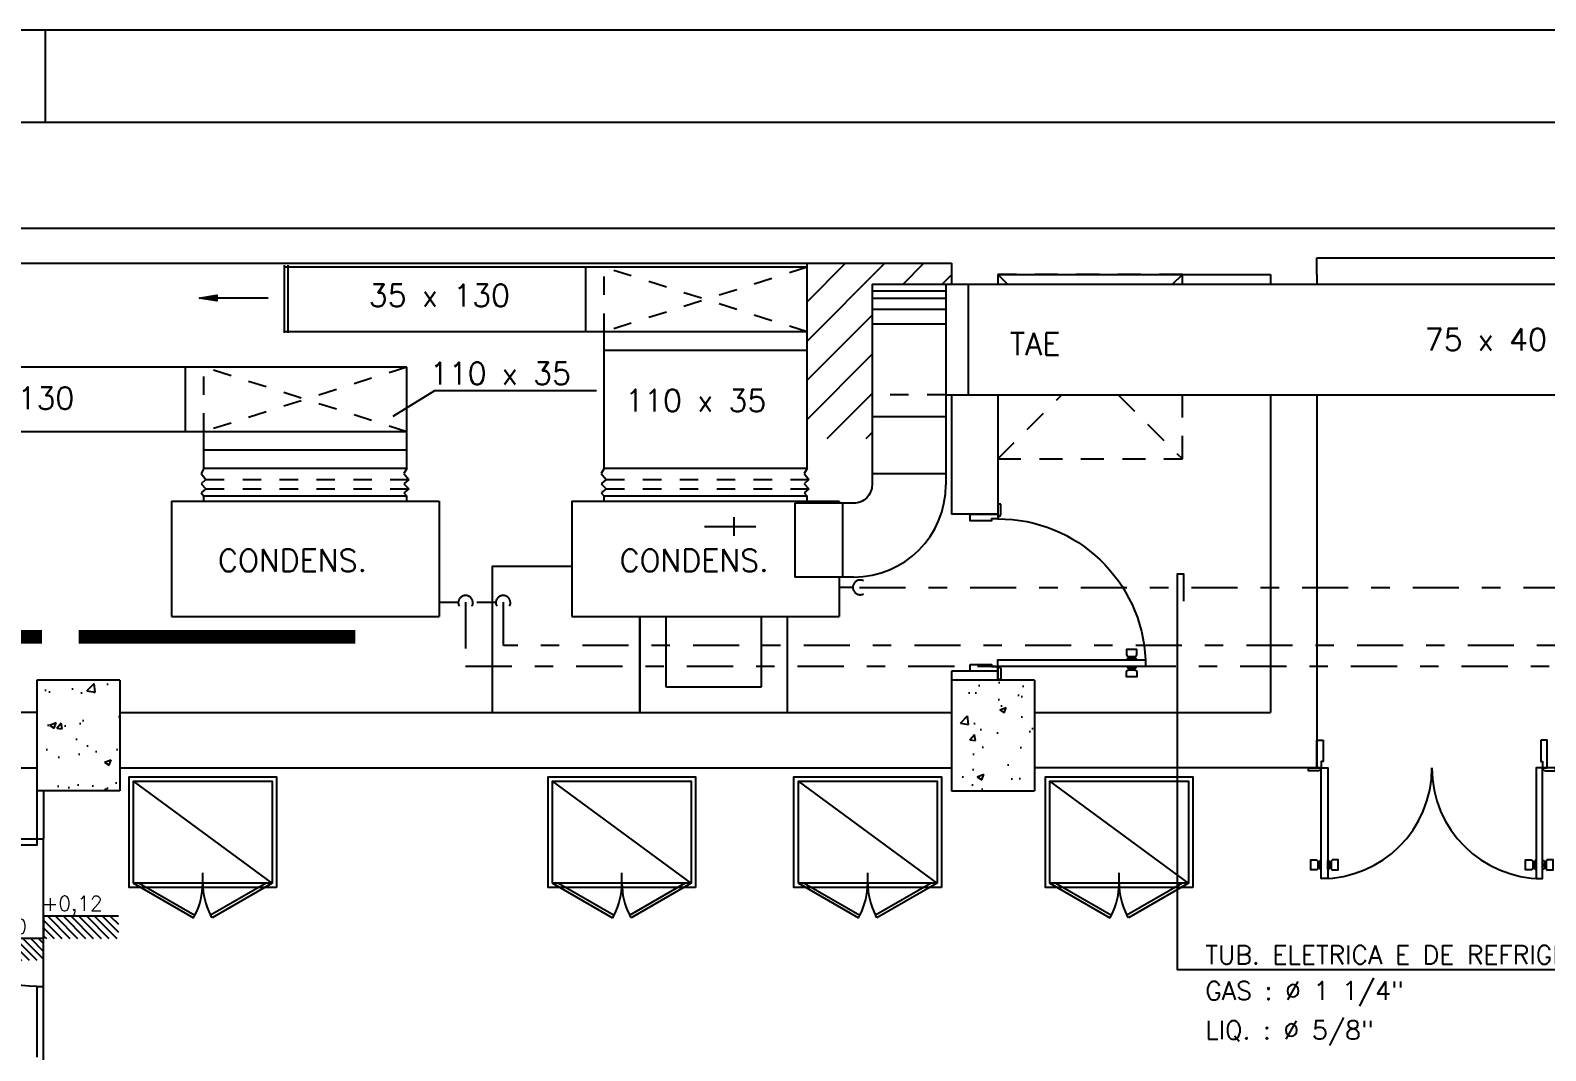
# Model space of a CAD drawing. Extents: x 372.3 to 443.5, y -41.5 to 0.6.
# Drawn here: x 415.7 to 423.91, y -4.94 to 0.59 of the extents above; entities that cross this region are included whole.
import ezdxf

# ---------------------------------------------------------------- set-up
doc = ezdxf.new("R2010")
doc.units = 0
doc.header["$MEASUREMENT"] = 0
for name, pattern in [('DASHDOT', [1, 0.5, -0.25, 0, -0.25]), ('HIDDEN', [0.375, 0.25, -0.125]), ('HIDDEN2', [0.1875, 0.125, -0.0625])]:
    doc.linetypes.add(name, pattern=pattern)
doc.layers.get('0').update_dxf_attribs({"linetype": 'CONTINUOUS'})
for name, color, linetype in [('A1ALV50', 13, 'CONTINUOUS'), ('A1ALV70', 145, 'CONTINUOUS'), ('A1COZINHA', 212, 'CONTINUOUS'), ('A1DIVS', 30, 'CONTINUOUS'), ('A1MOBI', 253, 'CONTINUOUS'), ('A1PORTA', 40, 'CONTINUOUS'), ('A1PROJ20', 3, 'HIDDEN2'), ('A1VISTA10', 10, 'CONTINUOUS'), ('A2HACHU', 11, 'CONTINUOUS'), ('A2SIMBL', 30, 'CONTINUOUS'), ('A2TXT25', 4, 'CONTINUOUS'), ('AC-DUTOS', 14, 'CONTINUOUS'), ('AC-EQUIP', 3, 'CONTINUOUS'), ('AC-TEXTO', 7, 'CONTINUOUS'), ('AC-TUBOS', 6, 'DASHDOT'), ('S2MARGF', 4, 'CONTINUOUS'), ('S2MARGG', 9, 'CONTINUOUS')]:
    doc.layers.add(name, color=color, linetype=linetype)
doc.styles.add('ROMANS', font='ROMANS.SHX')
doc.styles.add('SIMPLEX-08', font='simplex.shx', dxfattribs={"height": 0.08})
pattern_1 = [(50, (387.43742, -23.28168), (0.35863, -0.031376), [0.0375, -0.4125]), (355, (387.43742, -23.28168), (-0.0693757, 0.376096), [0.03, -0.33]), (100.4514, (387.4673, -23.2843), (0.2892547, 0.3447198), [0.03187, -0.350571]), (46.1842, (387.4374, -23.1817), (0.5336205, -0.0827595), [0.05625, -0.61875]), (96.6356, (387.4819, -23.1886), (0.4673314, 0.487059), [0.047805, -0.5258565]), (351.1842, (387.4374, -23.1817), (0.467331, 0.487059), [0.045, -0.495]), (21, (387.48742, -23.20668), (0.2984535, -0.2013094), [0.0375, -0.4125]), (326, (387.48742, -23.20668), (0.1216577, 0.362575), [0.03, -0.33]), (71.4514, (387.5123, -23.22346), (0.4201113, 0.1612652), [0.03187, -0.350571]), (37.5, (387.43742, -23.28168), (0.00607993, 0.16644693), [0, -0.326, 0, -0.335, 0, -0.33125]), (7.5, (387.43742, -23.28168), (0.1315348, 0.19720586), [0, -0.191, 0, -0.3185, 0, -0.12625]), (327.5, (387.32592, -23.28168), (0.2669112, -0.01127744), [0, -0.125, 0, -0.39, 0, -0.5175]), (317.5, (387.27592, -23.28168), (0.2915931, 0.0500525), [0, -0.1625, 0, -0.259, 0, -0.3675])]

# ---------------------------------------------------------------- blocks, each defined once
blk = doc.blocks.new('PORTA-120-SEM-ALIZAR')
for points in [[(-0.6, 0), (-0.565, 0), (-0.565, 0.6), (-0.6, 0.6)], [(0.6, 0), (0.565, 0), (0.565, 0.6), (0.6, 0.6)], [(-0.59, -0.15), (-0.59, -0.035), (-0.6, -0.035), (-0.6, 0), (-0.625, 0), (-0.625, -0.15)], [(0.59, -0.15), (0.59, -0.035), (0.6, -0.035), (0.6, 0), (0.625, 0), (0.625, -0.15)]]:
    blk.add_lwpolyline(points, close=True)
at = {"layer": 'A1VISTA10'}
for points in [[(-0.6294, 0.498, 0.414214), (-0.6184, 0.509), (-0.6184, 0.542, 0.414214), (-0.6294, 0.553), (-0.6569, 0.553), (-0.6569, 0.498)], [(-0.6, 0.5492), (-0.6, 0.5019), (-0.604, 0.5019, -0.414214), (-0.6095, 0.5074), (-0.6095, 0.5437, -0.414214), (-0.604, 0.5492)], [(-0.565, 0.5492), (-0.565, 0.5019), (-0.561, 0.5019, 0.414214), (-0.5555, 0.5074), (-0.5555, 0.5437, 0.414214), (-0.561, 0.5492)], [(-0.5356, 0.498, -0.414214), (-0.5466, 0.509), (-0.5466, 0.542, -0.414214), (-0.5356, 0.553), (-0.5081, 0.553), (-0.5081, 0.498)], [(0.5356, 0.498, 0.414214), (0.5466, 0.509), (0.5466, 0.542, 0.414214), (0.5356, 0.553), (0.5081, 0.553), (0.5081, 0.498)], [(0.565, 0.5492), (0.565, 0.5019), (0.561, 0.5019, -0.414214), (0.5555, 0.5074), (0.5555, 0.5437, -0.414214), (0.561, 0.5492)], [(0.6, 0.5492), (0.6, 0.5019), (0.604, 0.5019, 0.414214), (0.6095, 0.5074), (0.6095, 0.5437, 0.414214), (0.604, 0.5492)], [(0.6294, 0.498, -0.414214), (0.6184, 0.509), (0.6184, 0.542, -0.414214), (0.6294, 0.553), (0.6569, 0.553), (0.6569, 0.498)], [(-0.6, 0, 0.414214), (-0.615, 0.015), (-0.67, 0.015), (-0.67, 0)], [(0.6, 0, -0.414214), (0.615, 0.015), (0.67, 0.015), (0.67, 0)]]:
    blk.add_lwpolyline(points, format="xyb", close=True, dxfattribs=at)
for points in [[(-0.6184, 0.5335), (-0.6095, 0.5335), (-0.6095, 0.5176), (-0.6184, 0.5176)], [(-0.5466, 0.5335), (-0.5555, 0.5335), (-0.5555, 0.5176), (-0.5466, 0.5176)], [(0.5466, 0.5335), (0.5555, 0.5335), (0.5555, 0.5176), (0.5466, 0.5176)], [(0.6184, 0.5335), (0.6095, 0.5335), (0.6095, 0.5176), (0.6184, 0.5176)]]:
    blk.add_lwpolyline(points, close=True, dxfattribs=at)
for centre, start, end in [((-0.6, 0), 0, 90), ((0.6, 0), 90, 180)]:
    blk.add_arc(centre, 0.6, start, end, dxfattribs=at)
blk = doc.blocks.new('PORTA-80-SEM-ALIZAR')
for points in [[(0, 0), (0.035, 0), (0.035, 0.8), (0, 0.8)], [(0.01, -0.15), (0.01, -0.035), (0, -0.035), (0, 0), (-0.025, 0), (-0.025, -0.15)], [(0.825, 0), (0.8, 0), (0.8, -0.035), (0.79, -0.035), (0.79, -0.15), (0.825, -0.15)]]:
    blk.add_lwpolyline(points, close=True)
at = {"layer": 'A1VISTA10'}
for points in [[(-0.0294, 0.698, 0.414214), (-0.0184, 0.709), (-0.0184, 0.742, 0.414214), (-0.0294, 0.753), (-0.0569, 0.753), (-0.0569, 0.698)], [(0, 0.7492), (0, 0.7019), (-0.004, 0.7019, -0.414214), (-0.0095, 0.7074), (-0.0095, 0.7437, -0.414214), (-0.004, 0.7492)], [(0.035, 0.7492), (0.035, 0.7019), (0.039, 0.7019, 0.414214), (0.0445, 0.7074), (0.0445, 0.7437, 0.414214), (0.039, 0.7492)], [(0.0644, 0.698, -0.414214), (0.0534, 0.709), (0.0534, 0.742, -0.414214), (0.0644, 0.753), (0.0919, 0.753), (0.0919, 0.698)], [(0, 0, 0.414214), (-0.015, 0.015), (-0.07, 0.015), (-0.07, 0)], [(0.88, 0.015), (0.88, 0), (0.81, 0, -0.414214), (0.825, 0.015)]]:
    blk.add_lwpolyline(points, format="xyb", close=True, dxfattribs=at)
for points in [[(-0.0184, 0.7335), (-0.0095, 0.7335), (-0.0095, 0.7176), (-0.0184, 0.7176)], [(0.0534, 0.7335), (0.0445, 0.7335), (0.0445, 0.7176), (0.0534, 0.7176)]]:
    blk.add_lwpolyline(points, close=True, dxfattribs=at)
blk.add_arc((0, 0.0008), 0.8, 359.94514, 87.49254, dxfattribs=at)
blk = doc.blocks.new('NIV-2')
at = {"layer": 'A2HACHU'}
h = blk.add_hatch(dxfattribs=at)
h.set_pattern_fill('ANSI31', color=256, scale=0.24, style=0)
h.set_pattern_definition([(135, (11.883554, -8.99856), (0.021213203, 0.021213203), [])])
h.paths.add_polyline_path([(-0.405, -0.1197), (0, -0.1197), (0, -0.2397), (-0.405, -0.2397)])
h.paths.add_polyline_path([(0, 0.0003), (0.405, 0.0003), (0.405, -0.1197), (0, -0.1197)])
for p, q in [((0, 0.0003), (0, -0.1197)), ((0.405, 0.0003), (0, 0.0003)), ((0, -0.1197), (-0.405, -0.1197))]:
    blk.add_line(p, q)
at = {"layer": 'A2TXT25', "style": 'SIMPLEX-08'}
for p in [(-0.0096, 0.0302), (-0.4198, -0.0947)]:
    blk.add_attdef('+0.00', p, '', height=0.08, dxfattribs=at)
blk = doc.blocks.new('P-P080E')
at = {"color": 1}
for points in [[(-0.042, 0.7535), (-0.042, 0.7151, 0.363892), (-0.0097, 0.7151), (-0.0097, 0.7535, 0.363892)], [(0.077, 0.7535), (0.077, 0.7151, -0.363892), (0.0447, 0.7151), (0.0447, 0.7535, -0.363892)]]:
    blk.add_lwpolyline(points, format="xyb", close=True, dxfattribs=at)
blk.add_lwpolyline([(0, 0.8), (0, 0), (0.035, 0), (0.035, 0.8)], close=True)
blk.add_arc((0, 0), 0.8, 0, 90, dxfattribs=at)

msp = doc.modelspace()

# ---------------------------------------------------------------- hatches: boundary and pattern name
at = {"layer": 'A2HACHU'}
h = msp.add_hatch(dxfattribs=at)
h.set_pattern_fill('AR-CONC,_O', color=256, scale=0.05, double=1)
h.set_pattern_definition(pattern_1)
h.paths.add_polyline_path([(415.7341, -3.5346), (416.1841, -3.5346), (416.1841, -2.9346), (415.7341, -2.9346)])
h = msp.add_hatch(dxfattribs=at)
h.set_pattern_fill('AR-CONC,_O', color=256, scale=0.05, double=1)
h.set_pattern_definition(pattern_1)
h.paths.add_polyline_path([(421.1429, -2.9346), (420.6929, -2.9346), (420.6929, -3.5346), (421.1429, -3.5346)])
at = {"layer": 'AC-DUTOS', "ltscale": 0.2}
h = msp.add_hatch(dxfattribs=at)
h.set_pattern_fill('ANSI31', color=253, scale=1.2, style=0)
h.set_pattern_definition([(45, (371.33096, -42.4618), (-0.106066, 0.106066), [])])
h.paths.add_polyline_path([(420.2618, -0.7873), (420.6929, -0.7873), (420.6929, -0.6746), (419.9091, -0.6746), (419.9091, -1.6233), (420.2618, -1.6233)])
at = {"layer": 'AC-TEXTO', "ltscale": 0.2}
msp.add_hatch(color=256, dxfattribs=at).paths.add_polyline_path([(416.6127, -0.8633), (416.7087, -0.8788), (416.7087, -0.8472)])

# ---------------------------------------------------------------- linework, layer by layer
at = {"layer": 'A1ALV50', "ltscale": 0.2}
for p, q in [((383.5141, -0.4846), (430.502, -0.4846)), ((422.6724, -0.6448), (430.3496, -0.6448)), ((422.6724, -0.7346), (422.6724, -0.6448)), ((383.2323, -0.6746), (420.6929, -0.6746)), ((420.6929, -0.6746), (420.6929, -0.7873)), ((420.9441, -0.7346), (422.4224, -0.7346)), ((420.9441, -0.7346), (420.9441, -0.7873)), ((422.4224, -0.7346), (422.4224, -0.7873)), ((422.6724, -0.7346), (422.6724, -0.7873)), ((420.6929, -1.3873), (420.6929, -2.0346)), ((420.9441, -1.3873), (420.9441, -2.0346)), ((422.4224, -1.3873), (422.4224, -3.1096)), ((422.6724, -1.3873), (422.6724, -3.1096)), ((420.9441, -2.0346), (420.6929, -2.0346)), ((420.9441, -2.8846), (420.6929, -2.8846)), ((420.6929, -2.8846), (420.6929, -2.9346)), ((420.9441, -2.8846), (420.9441, -2.9346))]:
    msp.add_line(p, q, dxfattribs=at)
at = {"layer": 'A1ALV50'}
for p, q in [((415.7341, -3.1096), (411.5876, -3.1096)), ((416.1841, -3.1096), (420.6929, -3.1096)), ((411.5876, -3.4096), (415.7341, -3.4096)), ((416.1841, -3.4096), (420.6929, -3.4096))]:
    msp.add_line(p, q, dxfattribs=at)
at = {"layer": 'A1ALV50', "ltscale": 0.2}
for points in [[(421.1429, -3.1096), (422.4224, -3.1096)], [(422.6724, -3.1096), (422.6724, -3.4096), (421.1429, -3.4096)]]:
    msp.add_lwpolyline(points, dxfattribs=at)
at = {"layer": 'A1ALV70'}
for p, q in [((415.7341, -2.9346), (415.7341, -3.5346)), ((416.1841, -2.9346), (415.7341, -2.9346)), ((416.1841, -2.9346), (416.1841, -3.5346)), ((420.6929, -2.9346), (420.6929, -3.5346)), ((421.1429, -2.9346), (420.6929, -2.9346)), ((421.1429, -2.9346), (421.1429, -3.5346)), ((416.1841, -3.5346), (415.7341, -3.5346)), ((420.6929, -3.5346), (421.1429, -3.5346))]:
    msp.add_line(p, q, dxfattribs=at)
at = {"layer": 'A1COZINHA'}
for p, q in [((419.0029, -2.5896), (419.0029, -3.1096)), ((419.1429, -2.5896), (419.1429, -2.9696)), ((419.6629, -2.9696), (419.6629, -2.5896)), ((419.8029, -3.1096), (419.8029, -2.5896)), ((419.1429, -2.9696), (419.6629, -2.9696))]:
    msp.add_line(p, q, dxfattribs=at)
msp.add_lwpolyline([(418.6341, -2.317), (418.2029, -2.317), (418.2029, -3.1096), (419.0029, -3.1096), (419.0029, -2.5896)], dxfattribs=at)
at = {"layer": 'A1DIVS'}
for p, q in [((415.7341, -3.4096), (415.7341, -3.7937)), ((415.7691, -3.5346), (415.7691, -3.7937)), ((415.7341, -3.7937), (415.7691, -3.7937)), ((415.7341, -4.5937), (415.7691, -4.5937)), ((415.7341, -4.5937), (415.7341, -4.9779))]:
    msp.add_line(p, q, dxfattribs=at)
msp.add_lwpolyline([(408.8992, -4.9779), (408.8992, -5.0129), (415.7691, -5.0129), (415.7691, -4.5937)], dxfattribs=at)
at = {"layer": 'A1MOBI'}
for p, q in [((417.009, -4.0339), (416.257, -3.4819)), ((419.2813, -4.0339), (418.5293, -3.4819)), ((420.6142, -4.0339), (419.8622, -3.4819)), ((421.9775, -4.0339), (421.2255, -3.4819)), ((416.633, -4.0579), (416.633, -3.9779)), ((418.9053, -4.0579), (418.9053, -3.9779)), ((420.2382, -4.0579), (420.2382, -3.9779)), ((421.6015, -4.0579), (421.6015, -3.9779)), ((416.257, -4.0339), (416.5827, -4.2219)), ((416.289, -4.0339), (416.5907, -4.2081)), ((416.977, -4.0339), (416.6754, -4.2081)), ((417.009, -4.0339), (416.6834, -4.2219)), ((418.5293, -4.0339), (418.8549, -4.2219)), ((418.5613, -4.0339), (418.8629, -4.2081)), ((419.2493, -4.0339), (418.9476, -4.2081)), ((419.2813, -4.0339), (418.9556, -4.2219)), ((419.8622, -4.0339), (420.1878, -4.2219)), ((419.8942, -4.0339), (420.1958, -4.2081)), ((420.5822, -4.0339), (420.2805, -4.2081)), ((420.6142, -4.0339), (420.2885, -4.2219)), ((421.2255, -4.0339), (421.5511, -4.2219)), ((421.2575, -4.0339), (421.5591, -4.2081)), ((421.9455, -4.0339), (421.6439, -4.2081)), ((421.9775, -4.0339), (421.6519, -4.2219)), ((416.5827, -4.2219), (416.5907, -4.2081)), ((416.6834, -4.2219), (416.6754, -4.2081)), ((418.8549, -4.2219), (418.8629, -4.2081)), ((418.9556, -4.2219), (418.9476, -4.2081)), ((420.1878, -4.2219), (420.1958, -4.2081)), ((420.2885, -4.2219), (420.2805, -4.2081)), ((421.5511, -4.2219), (421.5591, -4.2081)), ((421.6519, -4.2219), (421.6439, -4.2081))]:
    msp.add_line(p, q, dxfattribs=at)
for points in [[(417.033, -4.0579), (416.233, -4.0579), (416.233, -3.4579), (417.033, -3.4579)], [(417.009, -4.0339), (416.257, -4.0339), (416.257, -3.4819), (417.009, -3.4819)], [(419.3053, -4.0579), (418.5053, -4.0579), (418.5053, -3.4579), (419.3053, -3.4579)], [(419.2813, -4.0339), (418.5293, -4.0339), (418.5293, -3.4819), (419.2813, -3.4819)], [(420.6382, -4.0579), (419.8382, -4.0579), (419.8382, -3.4579), (420.6382, -3.4579)], [(420.6142, -4.0339), (419.8622, -4.0339), (419.8622, -3.4819), (420.6142, -3.4819)], [(422.0015, -4.0579), (421.2015, -4.0579), (421.2015, -3.4579), (422.0015, -3.4579)], [(421.9775, -4.0339), (421.2255, -4.0339), (421.2255, -3.4819), (421.9775, -3.4819)]]:
    msp.add_lwpolyline(points, close=True, dxfattribs=at)
for centre, start, end in [((416.254, -4.0339), 332.64795, 0), ((417.012, -4.0339), 180, 207.35205), ((418.5262, -4.0339), 332.64795, 0), ((419.2843, -4.0339), 180, 207.35205), ((419.8591, -4.0339), 332.64795, 0), ((420.6172, -4.0339), 180, 207.35205), ((421.2225, -4.0339), 332.64795, 0), ((421.9805, -4.0339), 180, 207.35205)]:
    msp.add_arc(centre, 0.379, start, end, dxfattribs=at)
at = {"layer": 'A1PORTA'}
msp.add_line((415.7691, -4.5937), (415.7691, -3.7937), dxfattribs=at)
at = {"layer": 'A1PROJ20'}
for p, q in [((420.9441, -0.7346), (420.9968, -0.7873)), ((421.8914, -0.7873), (421.9441, -0.7346)), ((420.9441, -1.7346), (421.2914, -1.3873)), ((421.5968, -1.3873), (421.9441, -1.7346))]:
    msp.add_line(p, q, dxfattribs=at)
for points in [[(421.9441, -0.7873), (421.9441, -0.7346), (420.9441, -0.7346), (420.9441, -0.7873)], [(420.9441, -1.3873), (420.9441, -1.7346), (421.9441, -1.7346), (421.9441, -1.3873)]]:
    msp.add_lwpolyline(points, dxfattribs=at)
at = {"layer": 'AC-DUTOS', "color": 7, "ltscale": 0.2}
for p, q in [((417.0757, -1.0517), (417.0757, -0.6846)), ((417.0957, -1.0517), (417.0957, -0.6846))]:
    msp.add_line(p, q, dxfattribs=at)
at = {"layer": 'AC-DUTOS', "color": 14, "linetype": 'CONTINUOUS', "ltscale": 0.2}
for p, q in [((419.9091, -0.6963), (417.0757, -0.6963)), ((417.739, -1.2372), (414.6477, -1.2372))]:
    msp.add_line(p, q, dxfattribs=at)
at = {"layer": 'AC-DUTOS', "ltscale": 0.2}
for p, q in [((417.0757, -1.0463), (417.0757, -0.6963)), ((418.7091, -1.0463), (418.7091, -0.6963)), ((419.9091, -1.7872), (419.9091, -0.6746)), ((420.2618, -0.7873), (426.2832, -0.7873)), ((420.6618, -0.7873), (420.6618, -1.8755)), ((418.8091, -1.7872), (418.8091, -1.0463)), ((416.539, -1.5872), (416.539, -1.2372)), ((417.739, -1.7872), (417.739, -1.2372)), ((420.6597, -1.3873), (426.2832, -1.3873)), ((416.639, -1.7872), (416.639, -1.5872)), ((420.1618, -2.3755), (419.8438, -2.3755))]:
    msp.add_line(p, q, dxfattribs=at)
at = {"layer": 'AC-DUTOS', "color": 8, "linetype": 'HIDDEN', "ltscale": 0.2}
for p, q in [((419.9091, -0.6963), (418.8091, -1.0463)), ((419.9091, -1.0463), (418.8091, -0.6963)), ((417.739, -1.2372), (416.639, -1.5872)), ((417.739, -1.5872), (416.639, -1.2372)), ((416.6495, -1.8466), (417.7495, -1.8466)), ((418.8196, -1.8466), (419.9196, -1.8466)), ((416.6495, -1.8973), (417.7495, -1.8973)), ((418.8196, -1.8973), (419.9196, -1.8973))]:
    msp.add_line(p, q, dxfattribs=at)
at = {"layer": 'AC-DUTOS', "linetype": 'HIDDEN', "ltscale": 0.2}
for p, q in [((418.8091, -1.0463), (418.8091, -0.6963)), ((416.639, -1.5872), (416.639, -1.2372))]:
    msp.add_line(p, q, dxfattribs=at)
at = {"layer": 'AC-DUTOS', "color": 14, "ltscale": 0.2}
for p, q in [((419.9091, -1.0463), (417.0757, -1.0463)), ((419.9091, -1.1463), (418.8091, -1.1463)), ((417.739, -1.5872), (414.6477, -1.5872)), ((417.739, -1.6872), (416.639, -1.6872))]:
    msp.add_line(p, q, dxfattribs=at)
at = {"layer": 'AC-DUTOS', "color": 8, "ltscale": 0.2}
for p, q in [((417.739, -1.7872), (416.639, -1.7872)), ((419.9091, -1.7872), (418.8091, -1.7872))]:
    msp.add_line(p, q, dxfattribs=at)
at = {"layer": 'AC-DUTOS', "ltscale": 0.2}
msp.add_lwpolyline([(420.2618, -0.7873), (420.2618, -1.8755, -0.414214), (420.1618, -1.9755), (419.8438, -1.9755)], format="xyb", dxfattribs=at)
for points in [[(420.7846, -1.3882), (420.7846, -0.7873)], [(420.2628, -1.5057), (420.6597, -1.5057)], [(420.2628, -1.814), (420.6618, -1.814)], [(419.8438, -1.9755), (419.8438, -2.3755)], [(420.101, -1.9755), (420.101, -2.3755)]]:
    msp.add_lwpolyline(points, dxfattribs=at)
at = {"layer": 'AC-DUTOS', "color": 253, "ltscale": 0.2}
for points in [[(420.2628, -0.823), (420.6618, -0.823)], [(420.2628, -0.863), (420.6618, -0.863)], [(420.2628, -0.923), (420.6618, -0.923)], [(420.2628, -1.003), (420.6618, -1.003)]]:
    msp.add_lwpolyline(points, dxfattribs=at)
at = {"layer": 'AC-DUTOS', "color": 8, "linetype": 'HIDDEN', "ltscale": 0.2}
for points in [[(420.6597, -1.3873), (420.2618, -1.3873)], [(416.639, -1.7872), (416.6234, -1.814), (416.6495, -1.8466), (416.6234, -1.8696), (416.6495, -1.8973), (416.6234, -1.9188), (416.639, -1.9372)], [(417.739, -1.7872), (417.7234, -1.814), (417.7495, -1.8466), (417.7234, -1.8696), (417.7495, -1.8973), (417.7234, -1.9188), (417.739, -1.9372)], [(418.8091, -1.7872), (418.7935, -1.814), (418.8196, -1.8466), (418.7935, -1.8696), (418.8196, -1.8973), (418.7935, -1.9188), (418.8091, -1.9372)], [(419.9091, -1.7872), (419.8935, -1.814), (419.9196, -1.8466), (419.8935, -1.8696), (419.9196, -1.8973), (419.8935, -1.9188), (419.9091, -1.9372)]]:
    msp.add_lwpolyline(points, dxfattribs=at)
at = {"layer": 'AC-DUTOS', "ltscale": 0.2}
msp.add_arc((420.1618, -1.8755), 0.5, 270, 0, dxfattribs=at)
at = {"layer": 'AC-EQUIP', "color": 3, "ltscale": 0.2}
for p, q in [((416.464, -1.9646), (416.464, -2.5896)), ((417.914, -1.9646), (417.914, -2.5896)), ((418.6341, -1.9646), (418.6341, -2.5896)), ((420.0841, -1.9646), (420.0841, -1.9755)), ((420.0841, -2.3755), (420.0841, -2.5896))]:
    msp.add_line(p, q, dxfattribs=at)
at = {"layer": 'AC-EQUIP', "ltscale": 0.2}
for p, q in [((416.464, -1.9646), (417.914, -1.9646)), ((417.739, -1.9372), (416.639, -1.9372)), ((416.639, -1.9646), (416.639, -1.9372)), ((417.739, -1.9646), (417.739, -1.9372)), ((418.6341, -1.9646), (420.0841, -1.9646)), ((419.9091, -1.9372), (418.8091, -1.9372)), ((418.8091, -1.9646), (418.8091, -1.9372)), ((419.9091, -1.9646), (419.9091, -1.9372)), ((416.464, -2.5896), (417.914, -2.5896)), ((418.6341, -2.5896), (420.0841, -2.5896))]:
    msp.add_line(p, q, dxfattribs=at)
at = {"layer": 'AC-TEXTO', "ltscale": 0.2}
msp.add_line((419.5122, -2.0512), (419.5122, -2.1519), dxfattribs=at)
msp.add_lwpolyline([(416.6127, -0.8633), (416.7087, -0.8472), (416.7087, -0.8788), (416.6127, -0.8633)], close=True, dxfattribs=at)
for points in [[(416.9867, -0.8633), (416.7087, -0.8633)], [(417.6656, -1.5022), (417.892, -1.3646), (418.7679, -1.3646)], [(419.3528, -2.1012), (419.6309, -2.1012)]]:
    msp.add_lwpolyline(points, dxfattribs=at)
at = {"layer": 'AC-TEXTO', "linetype": 'CONTINUOUS'}
msp.add_lwpolyline([(421.9529, -2.5053), (421.9529, -2.3595), (421.9167, -2.3595), (421.9167, -4.5022), (424.8559, -4.5022)], dxfattribs=at)
at = {"layer": 'AC-TEXTO', "color": 66, "const_width": 0.075}
for points in [[(415.7609, -2.6987), (415.5109, -2.6987)], [(417.4609, -2.6987), (415.9609, -2.6987)]]:
    msp.add_lwpolyline(points, dxfattribs=at)
at = {"layer": 'AC-TUBOS', "linetype": 'DASHDOT', "ltscale": 0.5}
for points in [[(418.058, -2.5114), (418.058, -2.8575), (428.0923, -2.8575), (428.0923, -0.7921)], [(427.9411, -0.7921), (427.9411, -2.7453), (418.2631, -2.7453), (418.2631, -2.5117)], [(420.1933, -2.4324), (427.6338, -2.4324)], [(417.9147, -2.5118), (418.0183, -2.5118)], [(418.1183, -2.5118), (418.2219, -2.5118)]]:
    msp.add_lwpolyline(points, dxfattribs=at)
at = {"layer": 'AC-TUBOS', "linetype": 'DASHDOT', "ltscale": 0.2}
msp.add_lwpolyline([(420.1551, -2.432), (420.0841, -2.432)], dxfattribs=at)
at = {"layer": 'AC-TUBOS', "linetype": 'DASHDOT', "ltscale": 0.5}
for centre, start, end in [((420.1969, -2.4309), 62.39356, 297.60644), ((418.0579, -2.5145), 331.69879, 208.30121), ((418.2615, -2.5145), 331.69879, 208.30121)]:
    msp.add_arc(centre, 0.0397, start, end, dxfattribs=at)
at = {"layer": 'S2MARGF'}
msp.add_line((415.781, 0.0882), (415.781, 0.5882), dxfattribs=at)
msp.add_lwpolyline([(372.331, -41.4618), (443.531, -41.4618), (443.531, 0.5882), (372.331, 0.5882)], close=True, dxfattribs=at)
at = {"layer": 'S2MARGG'}
msp.add_lwpolyline([(443.031, -37.8452), (443.031, 0.0882), (373.581, 0.0882), (373.581, -40.9618), (443.031, -40.9618)], dxfattribs=at)

# ---------------------------------------------------------------- block references
at = {"layer": 'A1PORTA', "ltscale": 0.2, "xscale": -1, "rotation": 270}
msp.add_blockref('PORTA-80-SEM-ALIZAR', (420.9441, -2.8596), dxfattribs=at)
at = {"layer": 'A1PORTA', "ltscale": 0.2, "rotation": 180}
msp.add_blockref('PORTA-120-SEM-ALIZAR', (423.2974, -3.4096), dxfattribs=at)
at = {"layer": 'A1PORTA', "xscale": -1, "rotation": 90}
msp.add_blockref('P-P080E', (415.7341, -3.7937), dxfattribs=at)
at = {"layer": 'A2SIMBL'}
ref = msp.add_blockref('NIV-2', (415.7703, -4.2138), dxfattribs=at)
ref.add_attrib('+0.00', '+0,12', (415.7606, -4.1836), dxfattribs={"layer": 'A2TXT25', "height": 0.08, "style": 'SIMPLEX-08'})
ref.add_attrib('+0.00', '+0,00', (415.3505, -4.3086), dxfattribs={"layer": 'A2TXT25', "height": 0.08, "style": 'SIMPLEX-08'})

# ---------------------------------------------------------------- texts
at = {"layer": 'AC-TEXTO', "style": 'ROMANS'}
for s, height, p in [('35 x 130', 0.12, (417.533, -0.9084)), ('TAE', 0.12, (421.0095, -1.1717)), ('75 x 40', 0.12, (423.2577, -1.1478)), ('110 x 35', 0.12, (417.8634, -1.3311)), ('35 x 130', 0.12, (415.1709, -1.4655)), ('110 x 35', 0.12, (418.9227, -1.4785)), ('CONDENS.', 0.12, (416.7162, -2.3448)), ('CONDENS.', 0.12, (418.8936, -2.3448)), ('TUB. ELETRICA E DE REFRIGERANTE', 0.1, (422.0682, -4.4729)), ('GAS : %%C 1 1/4"', 0.1, (422.0682, -4.6672)), ('LIQ. : %%C 5/8"', 0.1, (422.0682, -4.8805))]:
    msp.add_text(s, height=height, dxfattribs=at).set_placement(p)

doc.saveas('drawing.dxf')
